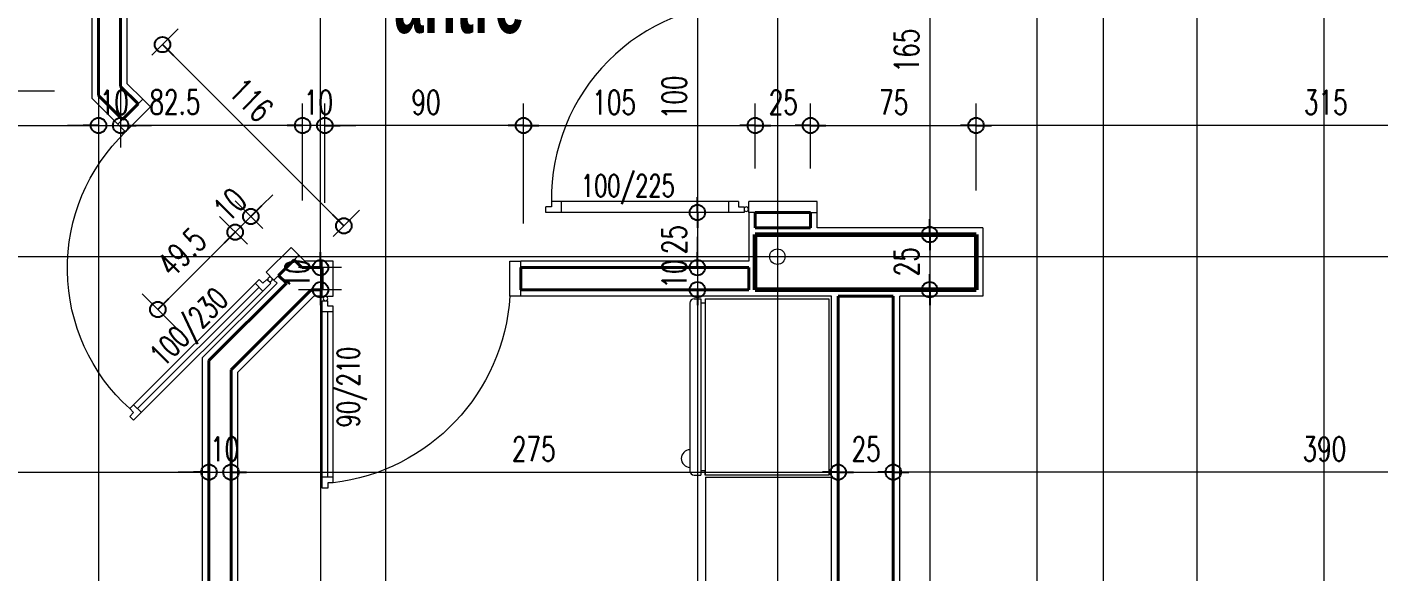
# Model space of a CAD drawing. Header units: millimetres. Extents: x 2016.56 to 2021.8, y 13721.83 to 13722.48.
# Drawn here: x 2017.2504 to 2017.3729, y 13722.1072 to 13722.1566 of the extents above; entities that cross this region are included whole.
import ezdxf

# ---------------------------------------------------------------- set-up
doc = ezdxf.new("R2010")
doc.units = ezdxf.units.MM
doc.linetypes.add('ACAD_ISO04W100', pattern=[30, 24, -3, 0, -3])
doc.layers.get('0').update_dxf_attribs({"lineweight": 20})
for name, color, linetype, lineweight in [('aks', 1, 'Continuous', 9), ('DH', 7, 'Continuous', 20), ('DUVAR', 4, 'Continuous', 40), ('DV', 7, 'Continuous', 20), ('kolon', 5, 'Continuous', 60), ('PENCERE', 3, 'Continuous', 13), ('SIVA', 7, 'Continuous', 20), ('TEXT', 7, 'Continuous', 20)]:
    doc.layers.add(name, color=color, linetype=linetype, lineweight=lineweight)
doc.styles.get("Standard").update_dxf_attribs({"font": 'txt.shx', "width": 0.7, "height": 11})
doc.styles.add('style1', font='swisscbo.ttf', dxfattribs={"width": 0.75, "height": 11})

msp = doc.modelspace()

# ---------------------------------------------------------------- linework, layer by layer
at = {"color": 0, "lineweight": -2}
for p, q in [((2017.262693239648, 13722.15501402818), (2017.263683189142, 13722.15402407869)), ((2017.256898024885, 13722.14767709064), (2017.255498024885, 13722.14767709064)), ((2017.256898024885, 13722.14767709064), (2017.255498024885, 13722.14767709064)), ((2017.258898024885, 13722.14767709064), (2017.260298024885, 13722.14767709064)), ((2017.275387695182, 13722.14767709064), (2017.273987695181, 13722.14767709064)), ((2017.277396122306, 13722.14767709064), (2017.278796122306, 13722.14767709064)), ((2017.277396122306, 13722.14767709064), (2017.278796122306, 13722.14767709064)), ((2017.295396122306, 13722.14767709064), (2017.293996122306, 13722.14767709064)), ((2017.295396122306, 13722.14767709064), (2017.296796122306, 13722.14767709064)), ((2017.316398024885, 13722.14767709064), (2017.314998024885, 13722.14767709064)), ((2017.316398024885, 13722.14767709064), (2017.317798024885, 13722.14767709064)), ((2017.321398024885, 13722.14767709064), (2017.319998024885, 13722.14767709064)), ((2017.321398024885, 13722.14767709064), (2017.322798024885, 13722.14767709064)), ((2017.336398024885, 13722.14767709064), (2017.334998024885, 13722.14767709064)), ((2017.336398024885, 13722.14767709064), (2017.337798024885, 13722.14767709064)), ((2017.311151271389, 13722.13978914312), (2017.311151271389, 13722.14118914312)), ((2017.270692818142, 13722.13942402016), (2017.271682767635, 13722.14041396966)), ((2017.279122909945, 13722.13858435789), (2017.278132960451, 13722.13957430738)), ((2017.311151271389, 13722.13978914312), (2017.311151271389, 13722.13838914312)), ((2017.332198478593, 13722.13778914312), (2017.332198478593, 13722.13918914312)), ((2017.26927860458, 13722.1380098066), (2017.268288655086, 13722.13701985711)), ((2017.332198478593, 13722.13778914312), (2017.332198478593, 13722.13638914312)), ((2017.277006338779, 13722.13478914312), (2017.277006338779, 13722.13618914312)), ((2017.277006338779, 13722.13478914312), (2017.277006338779, 13722.13618914312)), ((2017.311151271389, 13722.13478914312), (2017.311151271389, 13722.13618914312)), ((2017.311151271389, 13722.13478914312), (2017.311151271389, 13722.13618914312)), ((2017.332198478593, 13722.13278914312), (2017.332198478593, 13722.13418914312)), ((2017.277006338779, 13722.13278914312), (2017.277006338779, 13722.13138914312)), ((2017.277006338779, 13722.13278914312), (2017.277006338779, 13722.13138914312)), ((2017.311151271389, 13722.13278914312), (2017.311151271389, 13722.13138914312)), ((2017.311151271389, 13722.13278914312), (2017.311151271389, 13722.13138914312)), ((2017.332198478593, 13722.13278914312), (2017.332198478593, 13722.13138914312)), ((2017.262263147845, 13722.13099434987), (2017.263253097339, 13722.13198429936)), ((2017.266898024885, 13722.11624706141), (2017.265498024885, 13722.11624706141)), ((2017.266898024885, 13722.11624706141), (2017.265498024885, 13722.11624706141)), ((2017.268898024885, 13722.11624706141), (2017.270298024885, 13722.11624706141)), ((2017.268898024885, 13722.11624706141), (2017.270298024885, 13722.11624706141)), ((2017.323898024885, 13722.11624706141), (2017.322498024885, 13722.11624706141)), ((2017.323898024885, 13722.11624706141), (2017.325298024885, 13722.11624706141)), ((2017.328898024885, 13722.11624706141), (2017.327498024885, 13722.11624706141)), ((2017.328898024885, 13722.11624706141), (2017.330298024885, 13722.11624706141))]:
    msp.add_line(p, q, dxfattribs=at)
for p, q in [((2017.277156122306, 13722.13278914312), (2017.277156122306, 13722.13478914312)), ((2017.295156122306, 13722.13278914312), (2017.295156122306, 13722.13478914312)), ((2017.310464441947, 13722.13157536584), (2017.310464441947, 13722.11637536584)), ((2017.310864441947, 13722.13197536584), (2017.311464441947, 13722.13197536584)), ((2017.311464441947, 13722.13197536584), (2017.311464441947, 13722.11597536584)), ((2017.311864441947, 13722.13157536584), (2017.311464441947, 13722.13157536584)), ((2017.311864441947, 13722.13197536584), (2017.323064441947, 13722.13197536584)), ((2017.311864441947, 13722.13197536584), (2017.311864441947, 13722.11597536584)), ((2017.323064441947, 13722.13197536584), (2017.323064441947, 13722.11597536584)), ((2017.311864441947, 13722.11637536584), (2017.311464441947, 13722.11637536584)), ((2017.311864441947, 13722.11597536584), (2017.311864441947, 13722.11637536584)), ((2017.310864441947, 13722.11597536584), (2017.311464441947, 13722.11597536584)), ((2017.323064441947, 13722.11597536584), (2017.311864441947, 13722.11597536584)), ((2017.311898024885, 13722.11578914312), (2017.311898024885, 13722.09578914312)), ((2017.311898024885, 13722.11578914312), (2017.323298024885, 13722.11578914312))]:
    msp.add_line(p, q)
for centre, radius in [((2017.262693239648, 13722.15501402818), 0.0007), ((2017.256898024885, 13722.14767709064), 0.0007), ((2017.256898024885, 13722.14767709064), 0.0007), ((2017.258898024885, 13722.14767709064), 0.0007), ((2017.275387695182, 13722.14767709064), 0.0007), ((2017.277396122306, 13722.14767709064), 0.0007), ((2017.277396122306, 13722.14767709064), 0.0007), ((2017.295396122306, 13722.14767709064), 0.0007), ((2017.295396122306, 13722.14767709064), 0.0007), ((2017.316398024885, 13722.14767709064), 0.0007), ((2017.316398024885, 13722.14767709064), 0.0007), ((2017.321398024885, 13722.14767709064), 0.0007), ((2017.321398024885, 13722.14767709064), 0.0007), ((2017.336398024885, 13722.14767709064), 0.0007), ((2017.336398024885, 13722.14767709064), 0.0007), ((2017.270692818142, 13722.13942402016), 0.0007000000000000001), ((2017.311151271389, 13722.13978914312), 0.0007), ((2017.311151271389, 13722.13978914312), 0.0007), ((2017.26927860458, 13722.1380098066), 0.0007), ((2017.279122909945, 13722.13858435789), 0.0007000000000000001), ((2017.332198478593, 13722.13778914312), 0.0007), ((2017.332198478593, 13722.13778914312), 0.0007), ((2017.277006338779, 13722.13478914312), 0.0007), ((2017.277006338779, 13722.13478914312), 0.0007), ((2017.311151271389, 13722.13478914312), 0.0007), ((2017.311151271389, 13722.13478914312), 0.0007), ((2017.277006338779, 13722.13278914312), 0.0007), ((2017.277006338779, 13722.13278914312), 0.0007), ((2017.311151271389, 13722.13278914312), 0.0007), ((2017.311151271389, 13722.13278914312), 0.0007), ((2017.332198478593, 13722.13278914312), 0.0007), ((2017.332198478593, 13722.13278914312), 0.0007), ((2017.262263147845, 13722.13099434987), 0.0007), ((2017.266898024885, 13722.11624706141), 0.0007), ((2017.266898024885, 13722.11624706141), 0.0007), ((2017.268898024885, 13722.11624706141), 0.0007), ((2017.268898024885, 13722.11624706141), 0.0007), ((2017.323898024885, 13722.11624706141), 0.0007), ((2017.323898024885, 13722.11624706141), 0.0007), ((2017.328898024885, 13722.11624706141), 0.0007), ((2017.328898024885, 13722.11624706141), 0.0007)]:
    msp.add_circle(centre, radius, dxfattribs=at)
for centre, radius, start, end in [((2017.310864441947, 13722.13157536584), 0.0004, 90, 180), ((2017.310489947217, 13722.11748465097), 0.0008, 91.82699001149312, 268.1730099885069), ((2017.310864441947, 13722.11637536584), 0.0004, 180, 270)]:
    msp.add_arc(centre, radius, start, end)
at = {"layer": 'aks', "linetype": 'ACAD_ISO04W100', "ltscale": 2}
for p, q in [((2017.256898024885, 13722.40645173834), (2017.256898024885, 13721.95238660583)), ((2017.256898024885, 13722.40645173834), (2017.256898024885, 13721.95238660583)), ((2017.282898024885, 13722.40645173834), (2017.282898024885, 13721.95238660583)), ((2017.282898024885, 13722.40645173834), (2017.282898024885, 13721.95238660583)), ((2017.318398024885, 13722.40645173834), (2017.318398024885, 13721.95238660583)), ((2017.318398024885, 13722.40645173834), (2017.318398024885, 13721.95238660583)), ((2017.341898024885, 13722.40645173834), (2017.341898024885, 13721.95238660583)), ((2017.347898024885, 13722.40645173834), (2017.347898024885, 13721.95238660583)), ((2017.347898024885, 13722.40645173834), (2017.347898024885, 13721.95238660583)), ((2017.356398024885, 13722.40645173834), (2017.356398024885, 13721.95238660583)), ((2017.356398024885, 13722.40645173834), (2017.356398024885, 13721.95238660583)), ((2017.367898024885, 13722.40645173834), (2017.367898024885, 13721.95238660583)), ((2017.367898024885, 13722.40645173834), (2017.367898024885, 13721.95238660583)), ((2017.135878254372, 13722.13578914312), (2017.599917795397, 13722.13578914312))]:
    msp.add_line(p, q, dxfattribs=at)
at = {"layer": 'aks'}
msp.add_circle((2017.318398024885, 13722.13578914312), 0.0007, dxfattribs=at)
msp.add_circle((2017.318398024885, 13722.13578914312), 0.0007, dxfattribs=at)
at = {"layer": 'DH', "lineweight": 20}
for p, q in [((2017.256898024885, 13722.15278914312), (2017.256898024885, 13722.14567709064)), ((2017.256898024885, 13722.15278914312), (2017.256898024885, 13722.14567709064)), ((2017.258898024885, 13722.15278914312), (2017.258898024885, 13722.14567709064)), ((2017.275387695182, 13722.14087934963), (2017.275387695182, 13722.14967709064)), ((2017.277396122306, 13722.14066763757), (2017.277396122306, 13722.14967709064)), ((2017.277396122306, 13722.1447436776), (2017.277396122306, 13722.14967709064)), ((2017.295396122306, 13722.1447436776), (2017.295396122306, 13722.14967709064)), ((2017.295396122306, 13722.13878914312), (2017.295396122306, 13722.14967709064)), ((2017.316398024885, 13722.14378914312), (2017.316398024885, 13722.14967709064)), ((2017.316398024885, 13722.14378914312), (2017.316398024885, 13722.14967709064)), ((2017.321398024885, 13722.14378914312), (2017.321398024885, 13722.14967709064)), ((2017.321398024885, 13722.14378914312), (2017.321398024885, 13722.14967709064)), ((2017.336398024885, 13722.14178914312), (2017.336398024885, 13722.14967709064)), ((2017.336398024885, 13722.14178914312), (2017.336398024885, 13722.14967709064)), ((2017.266898024885, 13722.1147407375), (2017.266898024885, 13722.11824706141)), ((2017.266898024885, 13722.1147407375), (2017.266898024885, 13722.11824706141)), ((2017.268898024885, 13722.1141714987), (2017.268898024885, 13722.11824706141)), ((2017.268898024885, 13722.1141714987), (2017.268898024885, 13722.11824706141)), ((2017.323898024885, 13722.11366746764), (2017.323898024885, 13722.11824706141)), ((2017.323898024885, 13722.11366746764), (2017.323898024885, 13722.11824706141)), ((2017.328898024885, 13722.11590055899), (2017.328898024885, 13722.11824706141)), ((2017.328898024885, 13722.11190055899), (2017.328898024885, 13722.11824706141))]:
    msp.add_line(p, q, dxfattribs=at)
at = {"layer": 'DH'}
for p, q in [((2017.190298024885, 13722.14767709064), (2017.255498024885, 13722.14767709064)), ((2017.255498024885, 13722.14767709064), (2017.254098024885, 13722.14767709064)), ((2017.256898024885, 13722.14767709064), (2017.258898024885, 13722.14767709064)), ((2017.273987695181, 13722.14767709064), (2017.260298024885, 13722.14767709064)), ((2017.260298024885, 13722.14767709064), (2017.261698024885, 13722.14767709064)), ((2017.273987695181, 13722.14767709064), (2017.272587695181, 13722.14767709064)), ((2017.277396122306, 13722.14767709064), (2017.275387695182, 13722.14767709064)), ((2017.278796122306, 13722.14767709064), (2017.280196122306, 13722.14767709064)), ((2017.293996122306, 13722.14767709064), (2017.278796122306, 13722.14767709064)), ((2017.296796122306, 13722.14767709064), (2017.314998024885, 13722.14767709064)), ((2017.317798024885, 13722.14767709064), (2017.319998024885, 13722.14767709064)), ((2017.322798024885, 13722.14767709064), (2017.334998024885, 13722.14767709064)), ((2017.397998024885, 13722.14767709064), (2017.337798024885, 13722.14767709064)), ((2017.181298024885, 13722.11624706141), (2017.265498024885, 13722.11624706141)), ((2017.265498024885, 13722.11624706141), (2017.264098024885, 13722.11624706141)), ((2017.266898024885, 13722.11624706141), (2017.268898024885, 13722.11624706141)), ((2017.270298024885, 13722.11624706141), (2017.322498024885, 13722.11624706141)), ((2017.270298024885, 13722.11624706141), (2017.271698024885, 13722.11624706141)), ((2017.325298024885, 13722.11624706141), (2017.327498024885, 13722.11624706141)), ((2017.405498024885, 13722.11624706141), (2017.330298024885, 13722.11624706141))]:
    msp.add_line(p, q, dxfattribs=at)
at = {"layer": 'DUVAR'}
for p, q in [((2017.256898024885, 13722.19278914312), (2017.256898024885, 13722.1503903863)), ((2017.258898024885, 13722.19278914312), (2017.258898024885, 13722.15121881342)), ((2017.260478452776, 13722.14963838553), (2017.258898024885, 13722.15121881342)), ((2017.259064239214, 13722.14822417197), (2017.256898024885, 13722.1503903863)), ((2017.260478452776, 13722.14963838553), (2017.259064239214, 13722.14822417197)), ((2017.260478452776, 13722.14963838553), (2017.259064239214, 13722.14822417197)), ((2017.260478452776, 13722.14963838553), (2017.259064239214, 13722.14822417197)), ((2017.316398024885, 13722.13978914312), (2017.316398024885, 13722.13871079036)), ((2017.321398024885, 13722.13978914312), (2017.316398024885, 13722.13978914312)), ((2017.316398024885, 13722.13978914312), (2017.316398024885, 13722.13838914312)), ((2017.316398024885, 13722.13978914312), (2017.316398024885, 13722.13871079036)), ((2017.321398024885, 13722.13978914312), (2017.316398024885, 13722.13978914312)), ((2017.316398024885, 13722.13978914312), (2017.316398024885, 13722.13838914312)), ((2017.321398024885, 13722.13978914312), (2017.321398024885, 13722.13838914312)), ((2017.321398024885, 13722.13978914312), (2017.321398024885, 13722.13838914312)), ((2017.321398024885, 13722.13978914312), (2017.321398024885, 13722.13838914312)), ((2017.321398024885, 13722.13978914312), (2017.321398024885, 13722.13838914312)), ((2017.316398024885, 13722.13838914312), (2017.321398024885, 13722.13838914312)), ((2017.316398024885, 13722.13838914312), (2017.321398024885, 13722.13838914312)), ((2017.2746205884, 13722.1354962499), (2017.273206374838, 13722.13408203634)), ((2017.273206374838, 13722.13408203634), (2017.2746205884, 13722.1354962499)), ((2017.273206374838, 13722.13408203634), (2017.2746205884, 13722.1354962499)), ((2017.275327695181, 13722.13478914312), (2017.2746205884, 13722.1354962499)), ((2017.275327695181, 13722.13478914312), (2017.277156122306, 13722.13478914312)), ((2017.277156122306, 13722.13278914312), (2017.277156122306, 13722.13478914312)), ((2017.277156122306, 13722.13278914312), (2017.277156122306, 13722.13478914312)), ((2017.295156122306, 13722.13278914312), (2017.295156122306, 13722.13478914312)), ((2017.295156122306, 13722.13278914312), (2017.295156122306, 13722.13478914312)), ((2017.295156122306, 13722.13478914312), (2017.315798024885, 13722.13478914312)), ((2017.315798024885, 13722.13478914312), (2017.315798024885, 13722.13278914312)), ((2017.315798024885, 13722.13478914312), (2017.315798024885, 13722.13278914312)), ((2017.273913481619, 13722.13337492956), (2017.266898024885, 13722.12635947283)), ((2017.273913481619, 13722.13337492956), (2017.273206374838, 13722.13408203634)), ((2017.276156122306, 13722.13278914312), (2017.268898024885, 13722.1255310457)), ((2017.277156122306, 13722.13278914312), (2017.276156122306, 13722.13278914312)), ((2017.315798024885, 13722.13278914312), (2017.295156122306, 13722.13278914312)), ((2017.315798024885, 13722.13278914312), (2017.303898024885, 13722.13278914312)), ((2017.328898024885, 13722.13218914312), (2017.323898024885, 13722.13218914312)), ((2017.323898024885, 13722.13218914312), (2017.323898024885, 13722.04478914312)), ((2017.323898024885, 13722.13218914312), (2017.323898024885, 13722.04478914312)), ((2017.328898024885, 13722.13218914312), (2017.328898024885, 13722.05578914312)), ((2017.266898024885, 13722.12635947283), (2017.266898024885, 13722.04538914312)), ((2017.266898024885, 13722.12635947283), (2017.266898024885, 13722.04478914312)), ((2017.268898024885, 13722.1255310457), (2017.268898024885, 13722.04538914312)), ((2017.268898024885, 13722.1255310457), (2017.268898024885, 13722.04478914312))]:
    msp.add_line(p, q, dxfattribs=at)
at = {"layer": 'DV'}
for p, q in [((2017.277006338779, 13722.13618914312), (2017.277006338779, 13722.17338914312)), ((2017.332198478593, 13722.16938914312), (2017.332198478593, 13722.13918914312)), ((2017.311151271389, 13722.15838914312), (2017.311151271389, 13722.14118914312)), ((2017.278132960451, 13722.13957430738), (2017.263683189142, 13722.15402407869)), ((2017.271682767635, 13722.14041396966), (2017.272672717129, 13722.14140391915)), ((2017.270692818142, 13722.13942402016), (2017.26927860458, 13722.1380098066)), ((2017.311151271389, 13722.13838914312), (2017.311151271389, 13722.13618914312)), ((2017.268288655086, 13722.13701985711), (2017.263253097339, 13722.13198429936)), ((2017.268288655086, 13722.13701985711), (2017.267298705592, 13722.13602990761)), ((2017.277006338779, 13722.13618914312), (2017.277006338779, 13722.13758914312)), ((2017.311151271389, 13722.13618914312), (2017.311151271389, 13722.13758914312)), ((2017.332198478593, 13722.13638914312), (2017.332198478593, 13722.13418914312)), ((2017.277006338779, 13722.13478914312), (2017.277006338779, 13722.13278914312)), ((2017.311151271389, 13722.13478914312), (2017.311151271389, 13722.13278914312)), ((2017.277006338779, 13722.13138914312), (2017.277006338779, 13722.04618914312)), ((2017.277006338779, 13722.13138914312), (2017.277006338779, 13722.12998914312)), ((2017.311151271389, 13722.13138914312), (2017.311151271389, 13722.04618914312)), ((2017.311151271389, 13722.13138914312), (2017.311151271389, 13722.12998914312)), ((2017.332198478593, 13722.13138914312), (2017.332198478593, 13722.05718914312))]:
    msp.add_line(p, q, dxfattribs=at)
at = {"layer": 'DV', "lineweight": 20}
for p, q in [((2017.261726452009, 13722.15404724054), (2017.26410745321, 13722.15642824175)), ((2017.252898024885, 13722.1507903863), (2017.235718822154, 13722.1507903863)), ((2017.252898024885, 13722.1507903863), (2017.235741106059, 13722.1507903863)), ((2017.271792161275, 13722.13832467703), (2017.26927860458, 13722.14083823373)), ((2017.278156122306, 13722.13761757025), (2017.280537123507, 13722.13999857145)), ((2017.314398024885, 13722.13978914312), (2017.309151271389, 13722.13978914312)), ((2017.314398024885, 13722.13978914312), (2017.309151271389, 13722.13978914312)), ((2017.270377947713, 13722.13691046347), (2017.267864391017, 13722.13942402016)), ((2017.270377947713, 13722.13691046347), (2017.267864391017, 13722.13942402016)), ((2017.332819924863, 13722.13778914312), (2017.334198478593, 13722.13778914312)), ((2017.332819924863, 13722.13778914312), (2017.334198478593, 13722.13778914312)), ((2017.278898024885, 13722.13478914312), (2017.275006338778, 13722.13478914312)), ((2017.278898024885, 13722.13478914312), (2017.275006338778, 13722.13478914312)), ((2017.311798024885, 13722.13478914312), (2017.309151271389, 13722.13478914312)), ((2017.311798024885, 13722.13478914312), (2017.309151271389, 13722.13478914312)), ((2017.26406959776, 13722.12918789995), (2017.260848934283, 13722.13240856343)), ((2017.278898024885, 13722.13278914312), (2017.275006338778, 13722.13278914312)), ((2017.278898024885, 13722.13278914312), (2017.275006338778, 13722.13278914312)), ((2017.311798024885, 13722.13278914312), (2017.309151271389, 13722.13278914312)), ((2017.311798024885, 13722.13278914312), (2017.309151271389, 13722.13278914312)), ((2017.330398024885, 13722.13278914312), (2017.334198478593, 13722.13278914312)), ((2017.331527288519, 13722.13278914312), (2017.334198478593, 13722.13278914312))]:
    msp.add_line(p, q, dxfattribs=at)
at = {"layer": 'kolon'}
for p, q in [((2017.316398024885, 13722.13778914312), (2017.336398024885, 13722.13778914312)), ((2017.316398024885, 13722.13278914312), (2017.316398024885, 13722.13778914312)), ((2017.316398024885, 13722.13778914312), (2017.336398024885, 13722.13778914312)), ((2017.316398024885, 13722.13278914312), (2017.316398024885, 13722.13778914312)), ((2017.336398024885, 13722.13778914312), (2017.336398024885, 13722.13278914312)), ((2017.336398024885, 13722.13778914312), (2017.336398024885, 13722.13278914312)), ((2017.336398024885, 13722.13278914312), (2017.316398024885, 13722.13278914312)), ((2017.336398024885, 13722.13278914312), (2017.316398024885, 13722.13278914312))]:
    msp.add_line(p, q, dxfattribs=at)
at = {"layer": 'PENCERE', "extrusion": (-8.659274570719343e-17, 8.659274570719348e-17, -1)}
for p, q in [((2017.259347081927, 13722.14709280112), (2017.261609823626, 13722.14935554282)), ((2017.258639975145, 13722.1477999079), (2017.259347081927, 13722.14709280112)), ((2017.258639975145, 13722.1477999079), (2017.259347081927, 13722.14709280112)), ((2017.258639975145, 13722.1477999079), (2017.259347081927, 13722.14709280112)), ((2017.258639975145, 13722.1477999079), (2017.259347081927, 13722.14709280112))]:
    msp.add_line(p, q, dxfattribs=at)
at = {"layer": 'PENCERE'}
for p, q in [((2017.260478452776, 13722.14963838553), (2017.260902716845, 13722.1500626496)), ((2017.261609823626, 13722.14935554282), (2017.260902716845, 13722.1500626496)), ((2017.261609823626, 13722.14935554282), (2017.260902716845, 13722.1500626496)), ((2017.261609823626, 13722.14935554282), (2017.260902716845, 13722.1500626496)), ((2017.261609823626, 13722.14935554282), (2017.260902716845, 13722.1500626496)), ((2017.258639975145, 13722.1477999079), (2017.259064239214, 13722.14822417197)), ((2017.258639975145, 13722.1477999079), (2017.259064239214, 13722.14822417197)), ((2017.258639975145, 13722.1477999079), (2017.259064239214, 13722.14822417197)), ((2017.258639975145, 13722.1477999079), (2017.259064239214, 13722.14822417197)), ((2017.315798024885, 13722.13978914312), (2017.315798024885, 13722.14078914312)), ((2017.315798024885, 13722.13978914312), (2017.315798024885, 13722.14078914312)), ((2017.321998024885, 13722.13978914312), (2017.321998024885, 13722.14078914312)), ((2017.321998024885, 13722.13978914312), (2017.321998024885, 13722.14078914312)), ((2017.316398024885, 13722.13978914312), (2017.315798024885, 13722.13978914312)), ((2017.316398024885, 13722.13978914312), (2017.315798024885, 13722.13978914312)), ((2017.32140012595, 13722.13978914312), (2017.321998024885, 13722.13978914312)), ((2017.32140012595, 13722.13978914312), (2017.321998024885, 13722.13978914312)), ((2017.274337745688, 13722.13662762076), (2017.275044852469, 13722.13592051397)), ((2017.274337745688, 13722.13662762076), (2017.275044852469, 13722.13592051397)), ((2017.274337745688, 13722.13662762076), (2017.275044852469, 13722.13592051397)), ((2017.274337745688, 13722.13662762076), (2017.275044852469, 13722.13592051397)), ((2017.2746205884, 13722.1354962499), (2017.275044852469, 13722.13592051397)), ((2017.2746205884, 13722.1354962499), (2017.275044852469, 13722.13592051397)), ((2017.2746205884, 13722.1354962499), (2017.275044852469, 13722.13592051397)), ((2017.2746205884, 13722.1354962499), (2017.275044852469, 13722.13592051397)), ((2017.278156122306, 13722.13538914312), (2017.277156122306, 13722.13538914312)), ((2017.277156122306, 13722.13478914312), (2017.277156122306, 13722.13538914312)), ((2017.278156122306, 13722.13538914312), (2017.277156122306, 13722.13538914312)), ((2017.277156122306, 13722.13478914312), (2017.277156122306, 13722.13538914312)), ((2017.278156122306, 13722.13538914312), (2017.277156122306, 13722.13538914312)), ((2017.277156122306, 13722.13478914312), (2017.277156122306, 13722.13538914312)), ((2017.278156122306, 13722.13538914312), (2017.277156122306, 13722.13538914312)), ((2017.277156122306, 13722.13478914312), (2017.277156122306, 13722.13538914312)), ((2017.294156122306, 13722.13538914312), (2017.295156122306, 13722.13538914312)), ((2017.294156122306, 13722.13538914312), (2017.295156122306, 13722.13538914312)), ((2017.294156122306, 13722.13538914312), (2017.295156122306, 13722.13538914312)), ((2017.294156122306, 13722.13538914312), (2017.295156122306, 13722.13538914312)), ((2017.295156122306, 13722.13478914312), (2017.295156122306, 13722.13538914312)), ((2017.295156122306, 13722.13478914312), (2017.295156122306, 13722.13538914312)), ((2017.295156122306, 13722.13478914312), (2017.295156122306, 13722.13538914312)), ((2017.295156122306, 13722.13478914312), (2017.295156122306, 13722.13538914312)), ((2017.272782110769, 13722.13365777227), (2017.273206374838, 13722.13408203634)), ((2017.272782110769, 13722.13365777227), (2017.273206374838, 13722.13408203634)), ((2017.272782110769, 13722.13365777227), (2017.273206374838, 13722.13408203634)), ((2017.272782110769, 13722.13365777227), (2017.273206374838, 13722.13408203634)), ((2017.260427399133, 13722.12201016742), (2017.271438607885, 13722.13302137617)), ((2017.260427399133, 13722.12201016742), (2017.271438607885, 13722.13302137617)), ((2017.260427399133, 13722.12201016742), (2017.271438607885, 13722.13302137617)), ((2017.260427399133, 13722.12201016742), (2017.271438607885, 13722.13302137617)), ((2017.277156122306, 13722.13218914312), (2017.277156122306, 13722.13278914312)), ((2017.277156122306, 13722.13218914312), (2017.277156122306, 13722.13278914312)), ((2017.277156122306, 13722.13218914312), (2017.277156122306, 13722.13278914312)), ((2017.277156122306, 13722.13218914312), (2017.277156122306, 13722.13278914312)), ((2017.295156122306, 13722.13218914312), (2017.295156122306, 13722.13278914312)), ((2017.295156122306, 13722.13218914312), (2017.295156122306, 13722.13278914312)), ((2017.295156122306, 13722.13218914312), (2017.295156122306, 13722.13278914312)), ((2017.295156122306, 13722.13218914312), (2017.295156122306, 13722.13278914312)), ((2017.277656122306, 13722.11578914312), (2017.277656122306, 13722.13078914312)), ((2017.277656122306, 13722.11578914312), (2017.277656122306, 13722.13078914312)), ((2017.277656122306, 13722.11578914312), (2017.277656122306, 13722.13078914312)), ((2017.277656122306, 13722.11578914312), (2017.277656122306, 13722.13078914312))]:
    msp.add_line(p, q, dxfattribs=at)
at = {"layer": 'PENCERE', "extrusion": (-1.351976579711741e-29, -1.224606353822377e-16, -1)}
for p, q in [((2017.297921866412, 13722.14078914312), (2017.297921866412, 13722.14028914312)), ((2017.314873208032, 13722.14078914312), (2017.297921866412, 13722.14078914312)), ((2017.297921866412, 13722.14078914312), (2017.297921866412, 13722.14028914312)), ((2017.314873208032, 13722.14078914312), (2017.297921866412, 13722.14078914312)), ((2017.298821866412, 13722.14078914312), (2017.298821866412, 13722.13978914312)), ((2017.298821866412, 13722.14078914312), (2017.298821866412, 13722.13978914312)), ((2017.313973208032, 13722.14078914312), (2017.313973208032, 13722.13978914312)), ((2017.313973208032, 13722.14078914312), (2017.313973208032, 13722.13978914312)), ((2017.314873208032, 13722.14078914312), (2017.314873208032, 13722.14028914312)), ((2017.314873208032, 13722.14078914312), (2017.314873208032, 13722.14028914312)), ((2017.321998024885, 13722.14078914312), (2017.315798024885, 13722.14078914312)), ((2017.321998024885, 13722.14078914312), (2017.315798024885, 13722.14078914312)), ((2017.297421866413, 13722.13978914312), (2017.297421866413, 13722.14028914312)), ((2017.297921866412, 13722.14028914312), (2017.297421866413, 13722.14028914312)), ((2017.297421866413, 13722.13978914312), (2017.297421866413, 13722.14028914312)), ((2017.297921866412, 13722.14028914312), (2017.297421866413, 13722.14028914312)), ((2017.315373208032, 13722.13978914312), (2017.297421866413, 13722.13978914312)), ((2017.315373208032, 13722.13978914312), (2017.297421866413, 13722.13978914312)), ((2017.314873208032, 13722.14028914312), (2017.315373208032, 13722.14028914312)), ((2017.314873208032, 13722.14028914312), (2017.315373208032, 13722.14028914312)), ((2017.315373208032, 13722.14028914312), (2017.315373208032, 13722.13978914312)), ((2017.315373208032, 13722.14028914312), (2017.315373208032, 13722.13978914312))]:
    msp.add_line(p, q, dxfattribs=at)
at = {"layer": 'PENCERE', "extrusion": (8.659274570719346e-17, -8.659274570719344e-17, -1)}
for p, q in [((2017.272075003988, 13722.13436487906), (2017.274337745688, 13722.13662762076)), ((2017.272075003988, 13722.13436487906), (2017.274337745688, 13722.13662762076)), ((2017.272075003988, 13722.13436487906), (2017.274337745688, 13722.13662762076)), ((2017.272075003988, 13722.13436487906), (2017.274337745688, 13722.13662762076)), ((2017.259720292351, 13722.12201016742), (2017.271438607885, 13722.13372848295)), ((2017.259720292351, 13722.12201016742), (2017.271438607885, 13722.13372848295)), ((2017.259720292351, 13722.12201016742), (2017.271438607885, 13722.13372848295)), ((2017.259720292351, 13722.12201016742), (2017.271438607885, 13722.13372848295)), ((2017.260073845742, 13722.12094950725), (2017.272499268057, 13722.13337492956)), ((2017.260073845742, 13722.12094950725), (2017.272499268057, 13722.13337492956)), ((2017.260073845742, 13722.12094950725), (2017.272499268057, 13722.13337492956)), ((2017.260073845742, 13722.12094950725), (2017.272499268057, 13722.13337492956)), ((2017.271085054494, 13722.13337492956), (2017.271792161275, 13722.13266782278)), ((2017.271085054494, 13722.13337492956), (2017.271792161275, 13722.13266782278)), ((2017.271085054494, 13722.13337492956), (2017.271792161275, 13722.13266782278)), ((2017.271085054494, 13722.13337492956), (2017.271792161275, 13722.13266782278)), ((2017.271438607885, 13722.13372848295), (2017.271792161275, 13722.13337492956)), ((2017.271438607885, 13722.13372848295), (2017.271792161275, 13722.13337492956)), ((2017.271438607885, 13722.13372848295), (2017.271792161275, 13722.13337492956)), ((2017.271438607885, 13722.13372848295), (2017.271792161275, 13722.13337492956)), ((2017.271792161275, 13722.13337492956), (2017.272145714666, 13722.13372848295)), ((2017.271792161275, 13722.13337492956), (2017.272145714666, 13722.13372848295)), ((2017.271792161275, 13722.13337492956), (2017.272145714666, 13722.13372848295)), ((2017.271792161275, 13722.13337492956), (2017.272145714666, 13722.13372848295)), ((2017.272782110769, 13722.13365777227), (2017.272075003988, 13722.13436487906)), ((2017.272782110769, 13722.13365777227), (2017.272075003988, 13722.13436487906)), ((2017.272782110769, 13722.13365777227), (2017.272075003988, 13722.13436487906)), ((2017.272782110769, 13722.13365777227), (2017.272075003988, 13722.13436487906)), ((2017.272499268057, 13722.13337492956), (2017.272145714666, 13722.13372848295)), ((2017.272499268057, 13722.13337492956), (2017.272145714666, 13722.13372848295)), ((2017.272499268057, 13722.13337492956), (2017.272145714666, 13722.13372848295)), ((2017.272499268057, 13722.13337492956), (2017.272145714666, 13722.13372848295)), ((2017.260073845742, 13722.12236372081), (2017.260780952523, 13722.12165661403)), ((2017.260073845742, 13722.12236372081), (2017.260780952523, 13722.12165661403)), ((2017.260073845742, 13722.12236372081), (2017.260780952523, 13722.12165661403)), ((2017.260073845742, 13722.12236372081), (2017.260780952523, 13722.12165661403)), ((2017.259720292351, 13722.12201016742), (2017.260073845742, 13722.12165661403)), ((2017.259720292351, 13722.12201016742), (2017.260073845742, 13722.12165661403)), ((2017.259720292351, 13722.12201016742), (2017.260073845742, 13722.12165661403)), ((2017.259720292351, 13722.12201016742), (2017.260073845742, 13722.12165661403)), ((2017.259720292351, 13722.12130306064), (2017.260073845742, 13722.12165661403)), ((2017.260073845742, 13722.12165661403), (2017.259720292351, 13722.12130306064)), ((2017.259720292351, 13722.12130306064), (2017.260073845742, 13722.12165661403)), ((2017.260073845742, 13722.12165661403), (2017.259720292351, 13722.12130306064)), ((2017.259720292351, 13722.12130306064), (2017.260073845742, 13722.12165661403)), ((2017.260073845742, 13722.12165661403), (2017.259720292351, 13722.12130306064)), ((2017.259720292351, 13722.12130306064), (2017.260073845742, 13722.12165661403)), ((2017.260073845742, 13722.12165661403), (2017.259720292351, 13722.12130306064)), ((2017.259720292351, 13722.12130306064), (2017.260073845742, 13722.12094950725)), ((2017.259720292351, 13722.12130306064), (2017.260073845742, 13722.12094950725)), ((2017.259720292351, 13722.12130306064), (2017.260073845742, 13722.12094950725)), ((2017.259720292351, 13722.12130306064), (2017.260073845742, 13722.12094950725))]:
    msp.add_line(p, q, dxfattribs=at)
at = {"layer": 'PENCERE', "extrusion": (-1.224606353822375e-16, 2.24949108273321e-32, -1)}
for p, q in [((2017.278156122306, 13722.13218914312), (2017.278156122306, 13722.13538914312)), ((2017.278156122306, 13722.13218914312), (2017.278156122306, 13722.13538914312)), ((2017.278156122306, 13722.13218914312), (2017.278156122306, 13722.13538914312)), ((2017.278156122306, 13722.13218914312), (2017.278156122306, 13722.13538914312)), ((2017.277156122306, 13722.13218914312), (2017.278156122306, 13722.13218914312)), ((2017.277156122306, 13722.13218914312), (2017.278156122306, 13722.13218914312)), ((2017.277156122306, 13722.13218914312), (2017.278156122306, 13722.13218914312)), ((2017.277156122306, 13722.13218914312), (2017.278156122306, 13722.13218914312)), ((2017.277156122306, 13722.13178914312), (2017.277656122306, 13722.13178914312)), ((2017.277156122306, 13722.13178914312), (2017.277656122306, 13722.13178914312)), ((2017.277156122306, 13722.13178914312), (2017.277656122306, 13722.13178914312)), ((2017.277156122306, 13722.13178914312), (2017.277656122306, 13722.13178914312)), ((2017.277156122306, 13722.11478914312), (2017.277156122306, 13722.13178914312)), ((2017.277656122306, 13722.13128914312), (2017.277656122306, 13722.13178914312)), ((2017.277656122306, 13722.13128914312), (2017.277656122306, 13722.13178914312)), ((2017.277656122306, 13722.13128914312), (2017.277656122306, 13722.13178914312)), ((2017.277656122306, 13722.13128914312), (2017.277656122306, 13722.13178914312)), ((2017.278156122306, 13722.13128914312), (2017.277656122306, 13722.13128914312)), ((2017.278156122306, 13722.13128914312), (2017.277656122306, 13722.13128914312)), ((2017.278156122306, 13722.13128914312), (2017.277656122306, 13722.13128914312)), ((2017.278156122306, 13722.13128914312), (2017.277656122306, 13722.13128914312)), ((2017.278156122306, 13722.11528914312), (2017.278156122306, 13722.13128914312)), ((2017.278156122306, 13722.13078914312), (2017.277156122306, 13722.13078914312)), ((2017.278156122306, 13722.13078914312), (2017.277156122306, 13722.13078914312)), ((2017.278156122306, 13722.13078914312), (2017.277156122306, 13722.13078914312)), ((2017.278156122306, 13722.13078914312), (2017.277156122306, 13722.13078914312)), ((2017.278156122306, 13722.11578914312), (2017.277156122306, 13722.11578914312)), ((2017.278156122306, 13722.11578914312), (2017.277156122306, 13722.11578914312)), ((2017.278156122306, 13722.11578914312), (2017.277156122306, 13722.11578914312)), ((2017.278156122306, 13722.11578914312), (2017.277156122306, 13722.11578914312)), ((2017.278156122306, 13722.11528914312), (2017.277656122306, 13722.11528914312)), ((2017.278156122306, 13722.11528914312), (2017.277656122306, 13722.11528914312)), ((2017.278156122306, 13722.11528914312), (2017.277656122306, 13722.11528914312)), ((2017.278156122306, 13722.11528914312), (2017.277656122306, 13722.11528914312))]:
    msp.add_line(p, q, dxfattribs=at)
at = {"layer": 'PENCERE', "extrusion": (1.224606353822375e-16, 2.249491082733207e-32, -1)}
for p, q in [((2017.294156122306, 13722.13218914312), (2017.294156122306, 13722.13538914312)), ((2017.294156122306, 13722.13218914312), (2017.294156122306, 13722.13538914312)), ((2017.295156122306, 13722.13218914312), (2017.294156122306, 13722.13218914312)), ((2017.295156122306, 13722.13218914312), (2017.294156122306, 13722.13218914312)), ((2017.295156122306, 13722.13218914312), (2017.294156122306, 13722.13218914312)), ((2017.295156122306, 13722.13218914312), (2017.294156122306, 13722.13218914312))]:
    msp.add_line(p, q, dxfattribs=at)
at = {"layer": 'PENCERE', "extrusion": (-1.224606353822376e-16, 2.24949108273321e-32, -1)}
for p, q in [((2017.278156122306, 13722.11528914312), (2017.277656122306, 13722.11528914312)), ((2017.277656122306, 13722.11528914312), (2017.277656122306, 13722.11478914312)), ((2017.277656122306, 13722.11478914312), (2017.277156122306, 13722.11478914312))]:
    msp.add_line(p, q, dxfattribs=at)
at = {"layer": 'PENCERE', "extrusion": (-1.351976579711741e-29, -1.224606353822377e-16, -1)}
msp.add_circle((-2017.315573783348, 13722.14008914312), 0.0002, dxfattribs=at)
msp.add_circle((-2017.315573783348, 13722.14008914312), 0.0002, dxfattribs=at)
at = {"layer": 'PENCERE', "extrusion": (8.659274570719346e-17, -8.659274570719344e-17, -1)}
msp.add_circle((-2017.272428557379, 13722.13372848295), 0.0002, dxfattribs=at)
msp.add_circle((-2017.272428557379, 13722.13372848295), 0.0002, dxfattribs=at)
msp.add_circle((-2017.272428557379, 13722.13372848295), 0.0002, dxfattribs=at)
msp.add_circle((-2017.272428557379, 13722.13372848295), 0.0002, dxfattribs=at)
at = {"layer": 'PENCERE', "extrusion": (-1.224606353822375e-16, 2.24949108273321e-32, -1)}
msp.add_circle((-2017.277456122306, 13722.13198914312), 0.0002, dxfattribs=at)
msp.add_circle((-2017.277456122306, 13722.13198914312), 0.0002, dxfattribs=at)
msp.add_circle((-2017.277456122306, 13722.13198914312), 0.0002, dxfattribs=at)
msp.add_circle((-2017.277456122306, 13722.13198914312), 0.0002, dxfattribs=at)
at = {"layer": 'PENCERE'}
msp.add_arc((2017.315711539514, 13722.14099844898), 0.01779090436109204, 89.72147192712997, 180.6740871448406, dxfattribs=at)
msp.add_arc((2017.315711539514, 13722.14099844898), 0.01779090436109204, 89.72147192712997, 180.6740871448406, dxfattribs=at)
at = {"layer": 'PENCERE', "extrusion": (8.659274570719346e-17, -8.659274570719344e-17, -1)}
msp.add_arc((-2017.27120523776, 13722.13472514802), 0.01713402179290504, 312.0902710074732, 46.2048199572185, dxfattribs=at)
at = {"layer": 'PENCERE', "extrusion": (-1.224606353822375e-16, 2.24949108273321e-32, -1)}
msp.add_arc((-2017.276026944327, 13722.13332889742), 0.0181649699713225, 183.5973655142977, 263.268692637687, dxfattribs=at)
msp.add_arc((-2017.276026944327, 13722.13332889742), 0.0181649699713225, 183.5973655142977, 263.268692637687, dxfattribs=at)
msp.add_arc((-2017.276026944327, 13722.13332889742), 0.0181649699713225, 183.5973655142977, 263.268692637687, dxfattribs=at)
msp.add_arc((-2017.276026944327, 13722.13332889742), 0.0181649699713225, 183.5973655142977, 263.268692637687, dxfattribs=at)
at = {"layer": 'SIVA'}
for p, q in [((2017.259498024885, 13722.15146734156), (2017.259498024885, 13722.19278914312)), ((2017.256298024885, 13722.18618914312), (2017.256298024885, 13722.15014185816)), ((2017.260902716845, 13722.1500626496), (2017.259498024885, 13722.15146734156)), ((2017.258639975145, 13722.1477999079), (2017.256298024885, 13722.15014185816)), ((2017.315798024885, 13722.13978914312), (2017.315798024885, 13722.13538914312)), ((2017.321998024885, 13722.13838914312), (2017.321998024885, 13722.13978914312)), ((2017.336998024885, 13722.13838914312), (2017.321998024885, 13722.13838914312)), ((2017.336998024885, 13722.13838914312), (2017.336998024885, 13722.13218914312)), ((2017.275576223319, 13722.13538914312), (2017.275044852469, 13722.13592051397)), ((2017.277156122306, 13722.13538914312), (2017.275576223319, 13722.13538914312)), ((2017.315798024885, 13722.13538914312), (2017.295156122306, 13722.13538914312)), ((2017.273064953482, 13722.13337492956), (2017.266298024885, 13722.12660800096)), ((2017.273064953482, 13722.13337492956), (2017.272782110769, 13722.13365777227)), ((2017.276404650444, 13722.13218914312), (2017.269498024885, 13722.12528251757)), ((2017.277156122306, 13722.13218914312), (2017.276404650444, 13722.13218914312)), ((2017.323298024885, 13722.13218914312), (2017.295156122306, 13722.13218914312)), ((2017.323298024885, 13722.04538914312), (2017.323298024885, 13722.13218914312)), ((2017.329498024885, 13722.05638914312), (2017.329498024885, 13722.13218914312)), ((2017.336998024885, 13722.13218914312), (2017.329498024885, 13722.13218914312)), ((2017.266298024885, 13722.12660800096), (2017.266298024885, 13722.04538914312)), ((2017.269498024885, 13722.12528251757), (2017.269498024885, 13722.04538914312))]:
    msp.add_line(p, q, dxfattribs=at)

# ---------------------------------------------------------------- texts
at = {"layer": 'DH', "width": 0.7}
for s, p in [('10', (2017.256999691551, 13722.14867709064)), ('82.5', (2017.261503956692, 13722.14869946352)), ('10', (2017.27549357541, 13722.14867709064)), ('90', (2017.285241122306, 13722.14867709064)), ('105', (2017.30162597056, 13722.14867709064)), ('25', (2017.317614691551, 13722.14867709064)), ('75', (2017.327614691551, 13722.14867709064)), ('315', (2017.366101358218, 13722.14867709064)), ('10', (2017.266999691551, 13722.11724706141)), ('275', (2017.294344691551, 13722.11724706141)), ('25', (2017.325114691551, 13722.11724706141)), ('390', (2017.365973024885, 13722.11724706141))]:
    msp.add_text(s, height=0.0022, dxfattribs=at).set_placement(p)
at = {"layer": 'DV', "width": 0.7}
for s, rotation, p in [('165', 90, (2017.331198478593, 13722.15249247646)), ('100', 90, (2017.310151271389, 13722.14824914312)), ('116', 314.9999999078813, (2017.268537961976, 13722.15061515945)), ('10', 45.00000009211871, (2017.268643386988, 13722.13878880257)), ('49.5', 45.00000009211871, (2017.263590240396, 13722.13376729601)), ('25', 90, (2017.310151271389, 13722.13600580979)), ('25', 90, (2017.331198478593, 13722.13400580979)), ('10', 90, (2017.276006338779, 13722.13289080979)), ('10', 90, (2017.310151271389, 13722.13289080979))]:
    msp.add_text(s, height=0.0022, rotation=rotation, dxfattribs=at).set_placement(p)
at = {"layer": 'TEXT', "style": 'style1', "width": 0.7}
msp.add_text('antre', height=0.006, dxfattribs=at).set_placement((2017.283678325399, 13722.15606663569))
at = {"layer": 'TEXT', "width": 0.7}
msp.add_text('100/225', height=0.002, dxfattribs=at).set_placement((2017.30059096378, 13722.14122077369))
for s, rotation, p in [('100/230', 45.00000009211871, (2017.262764842648, 13722.12570674018)), ('90/210', 90, (2017.280526316292, 13722.12030262907))]:
    msp.add_text(s, height=0.002, rotation=rotation, dxfattribs=at).set_placement(p)

doc.saveas('drawing.dxf')
